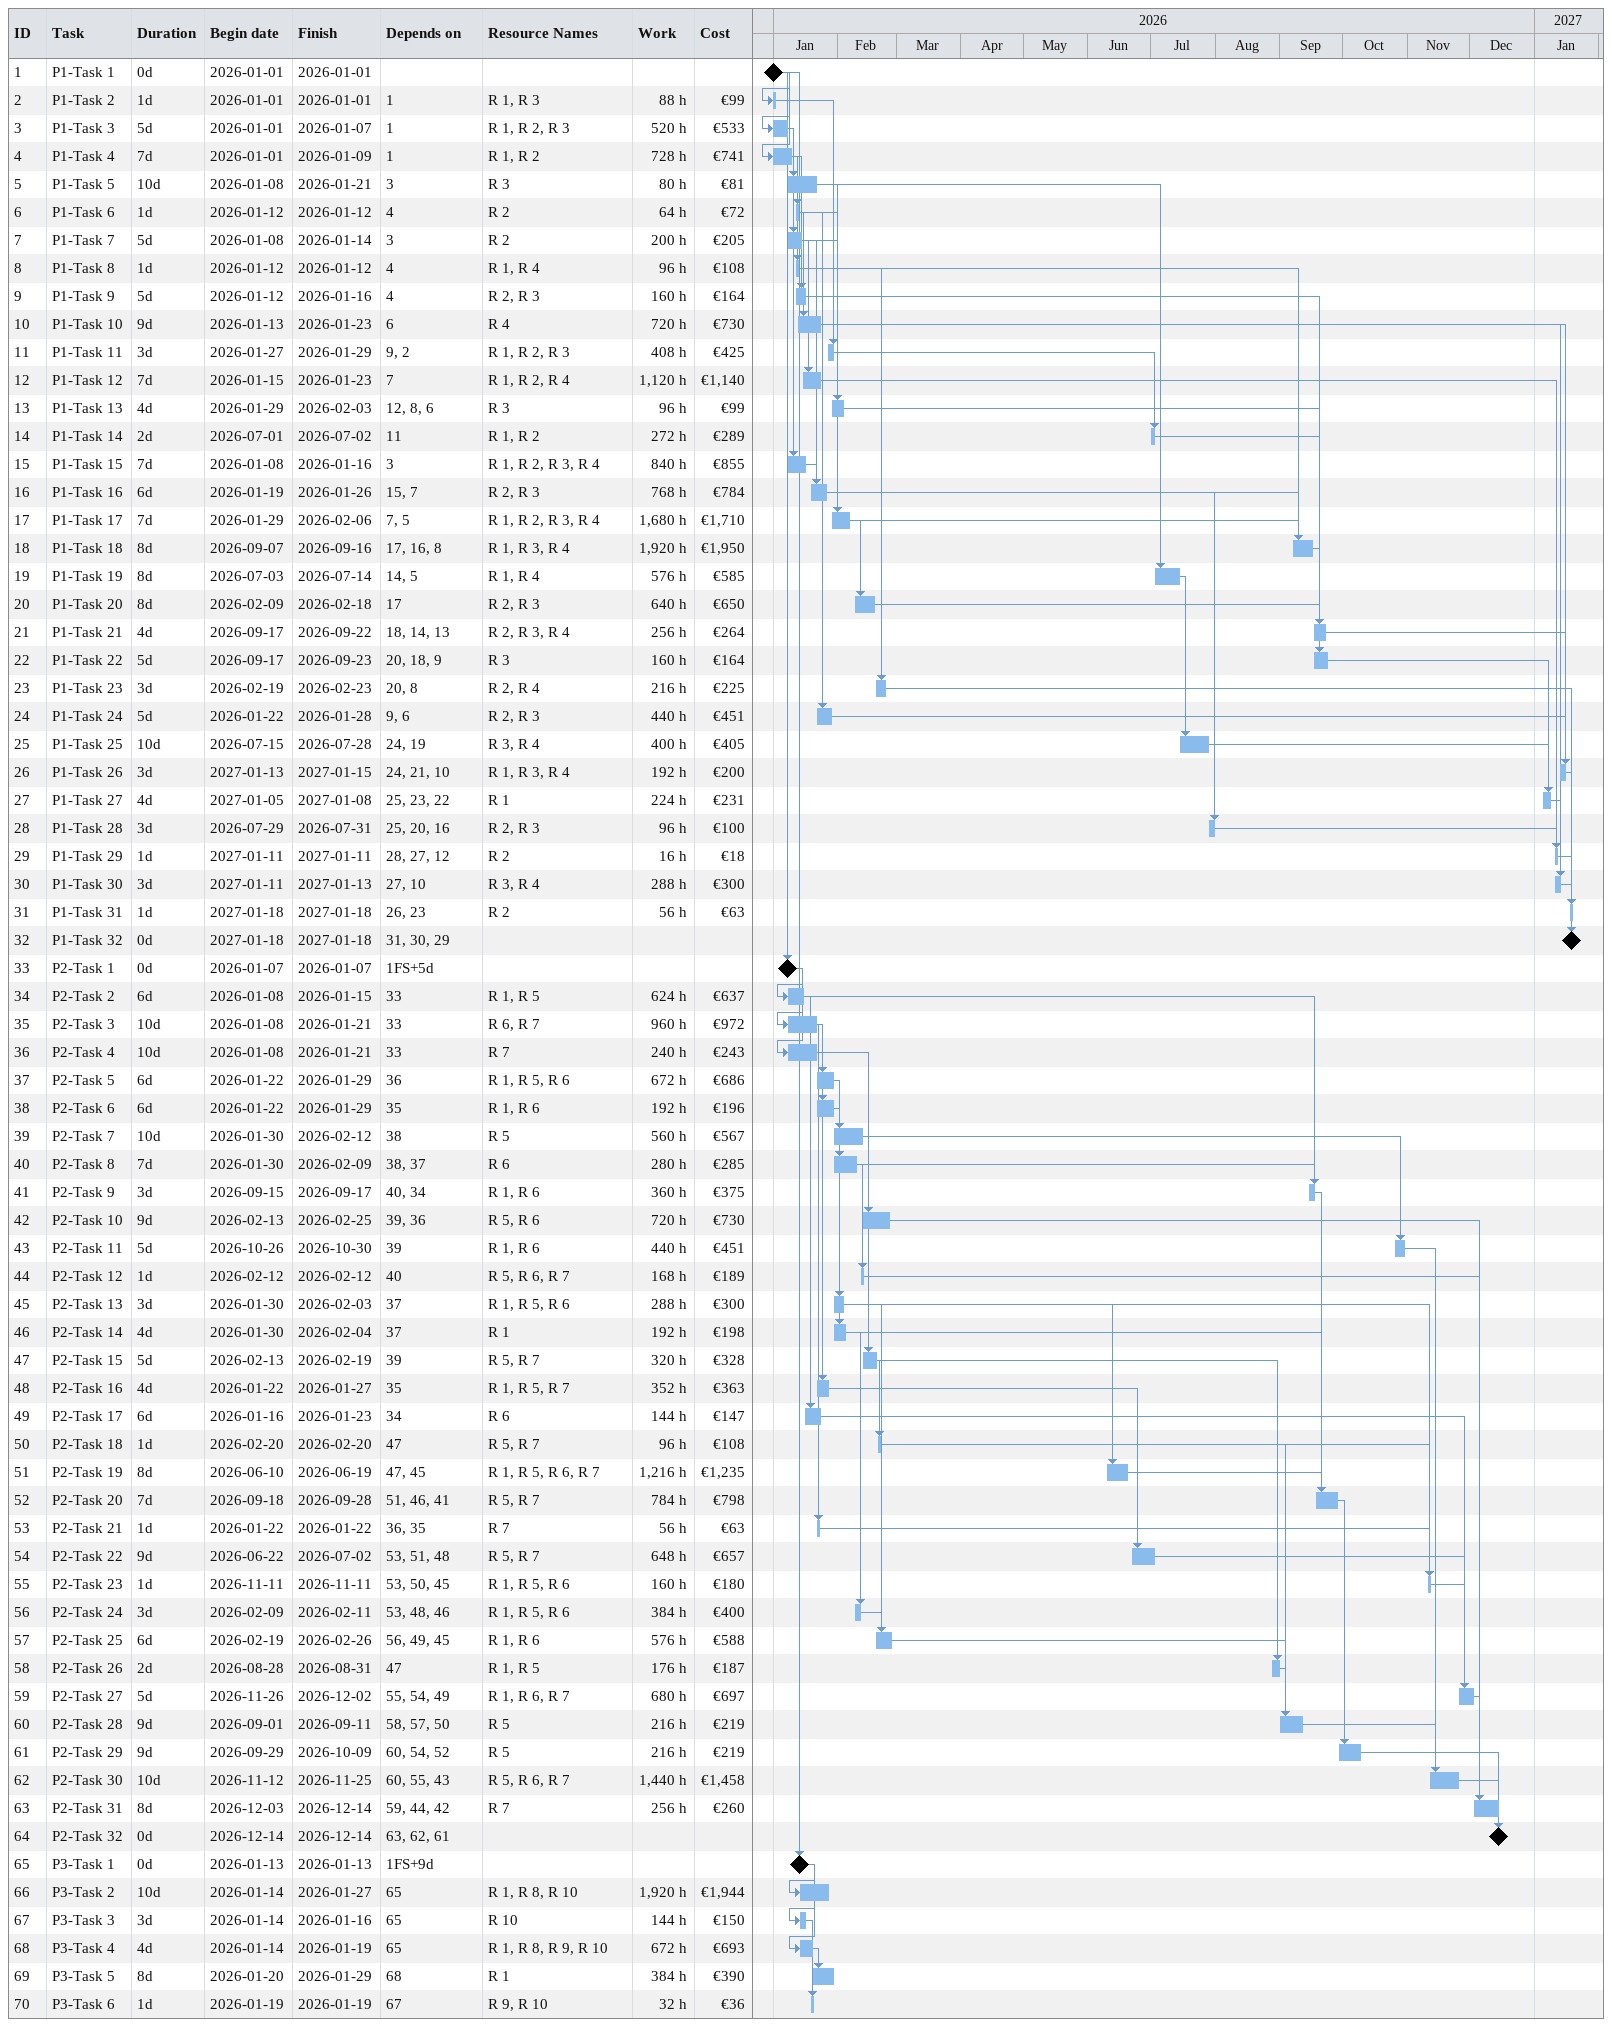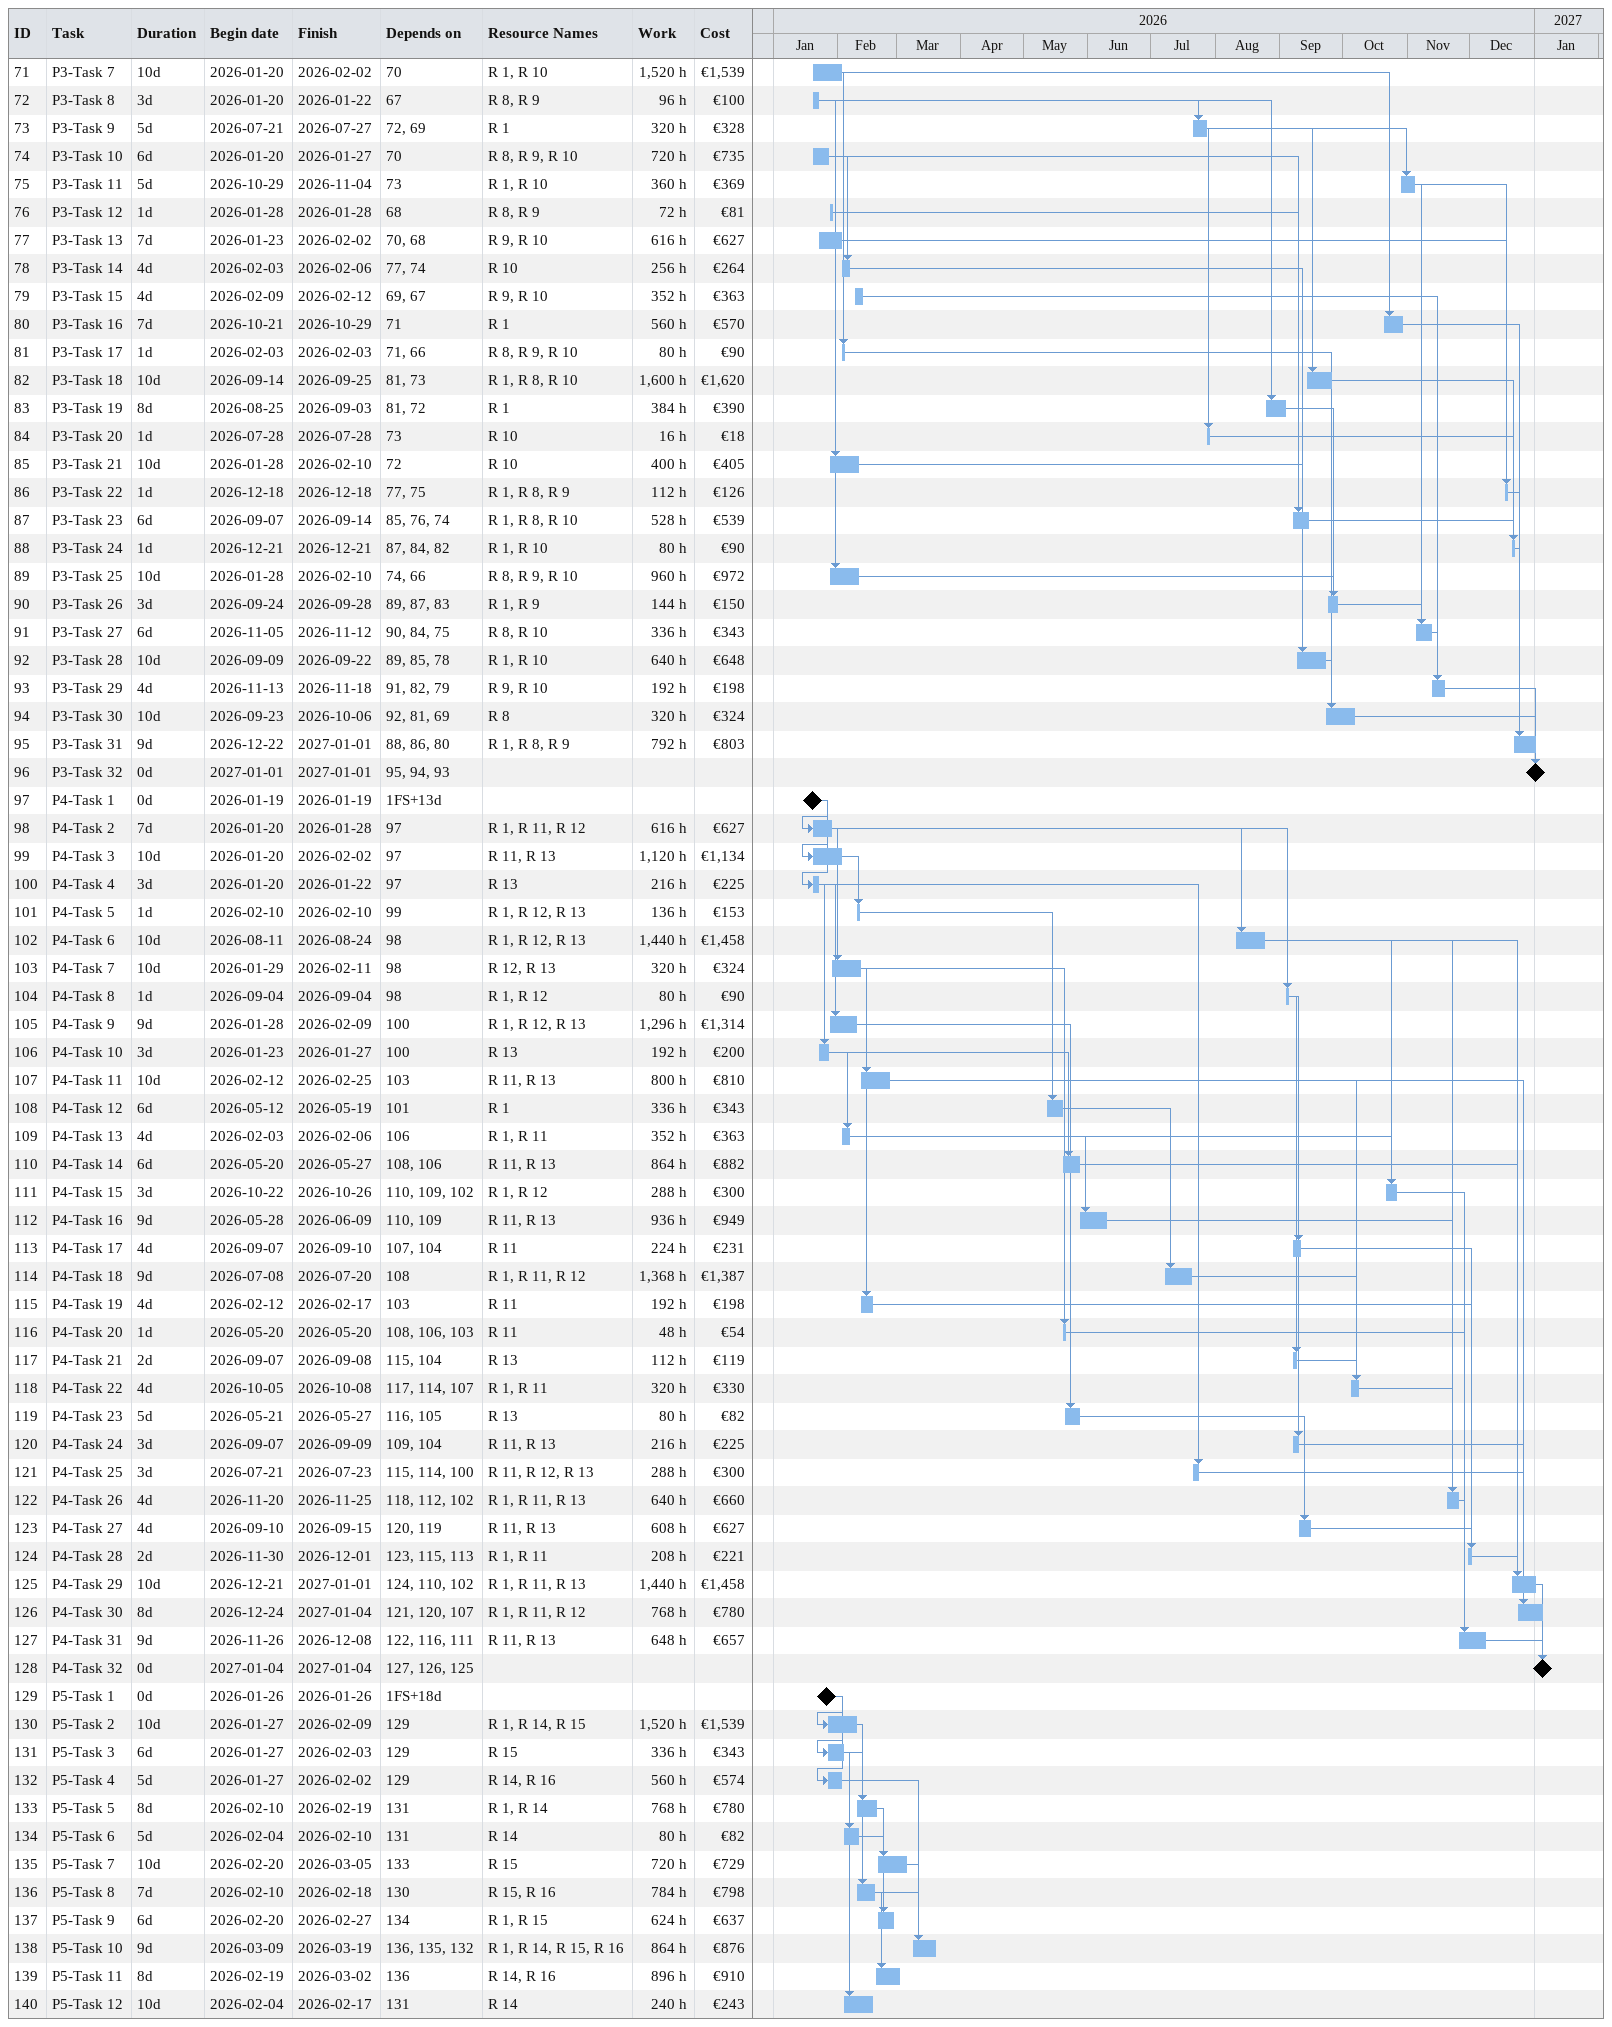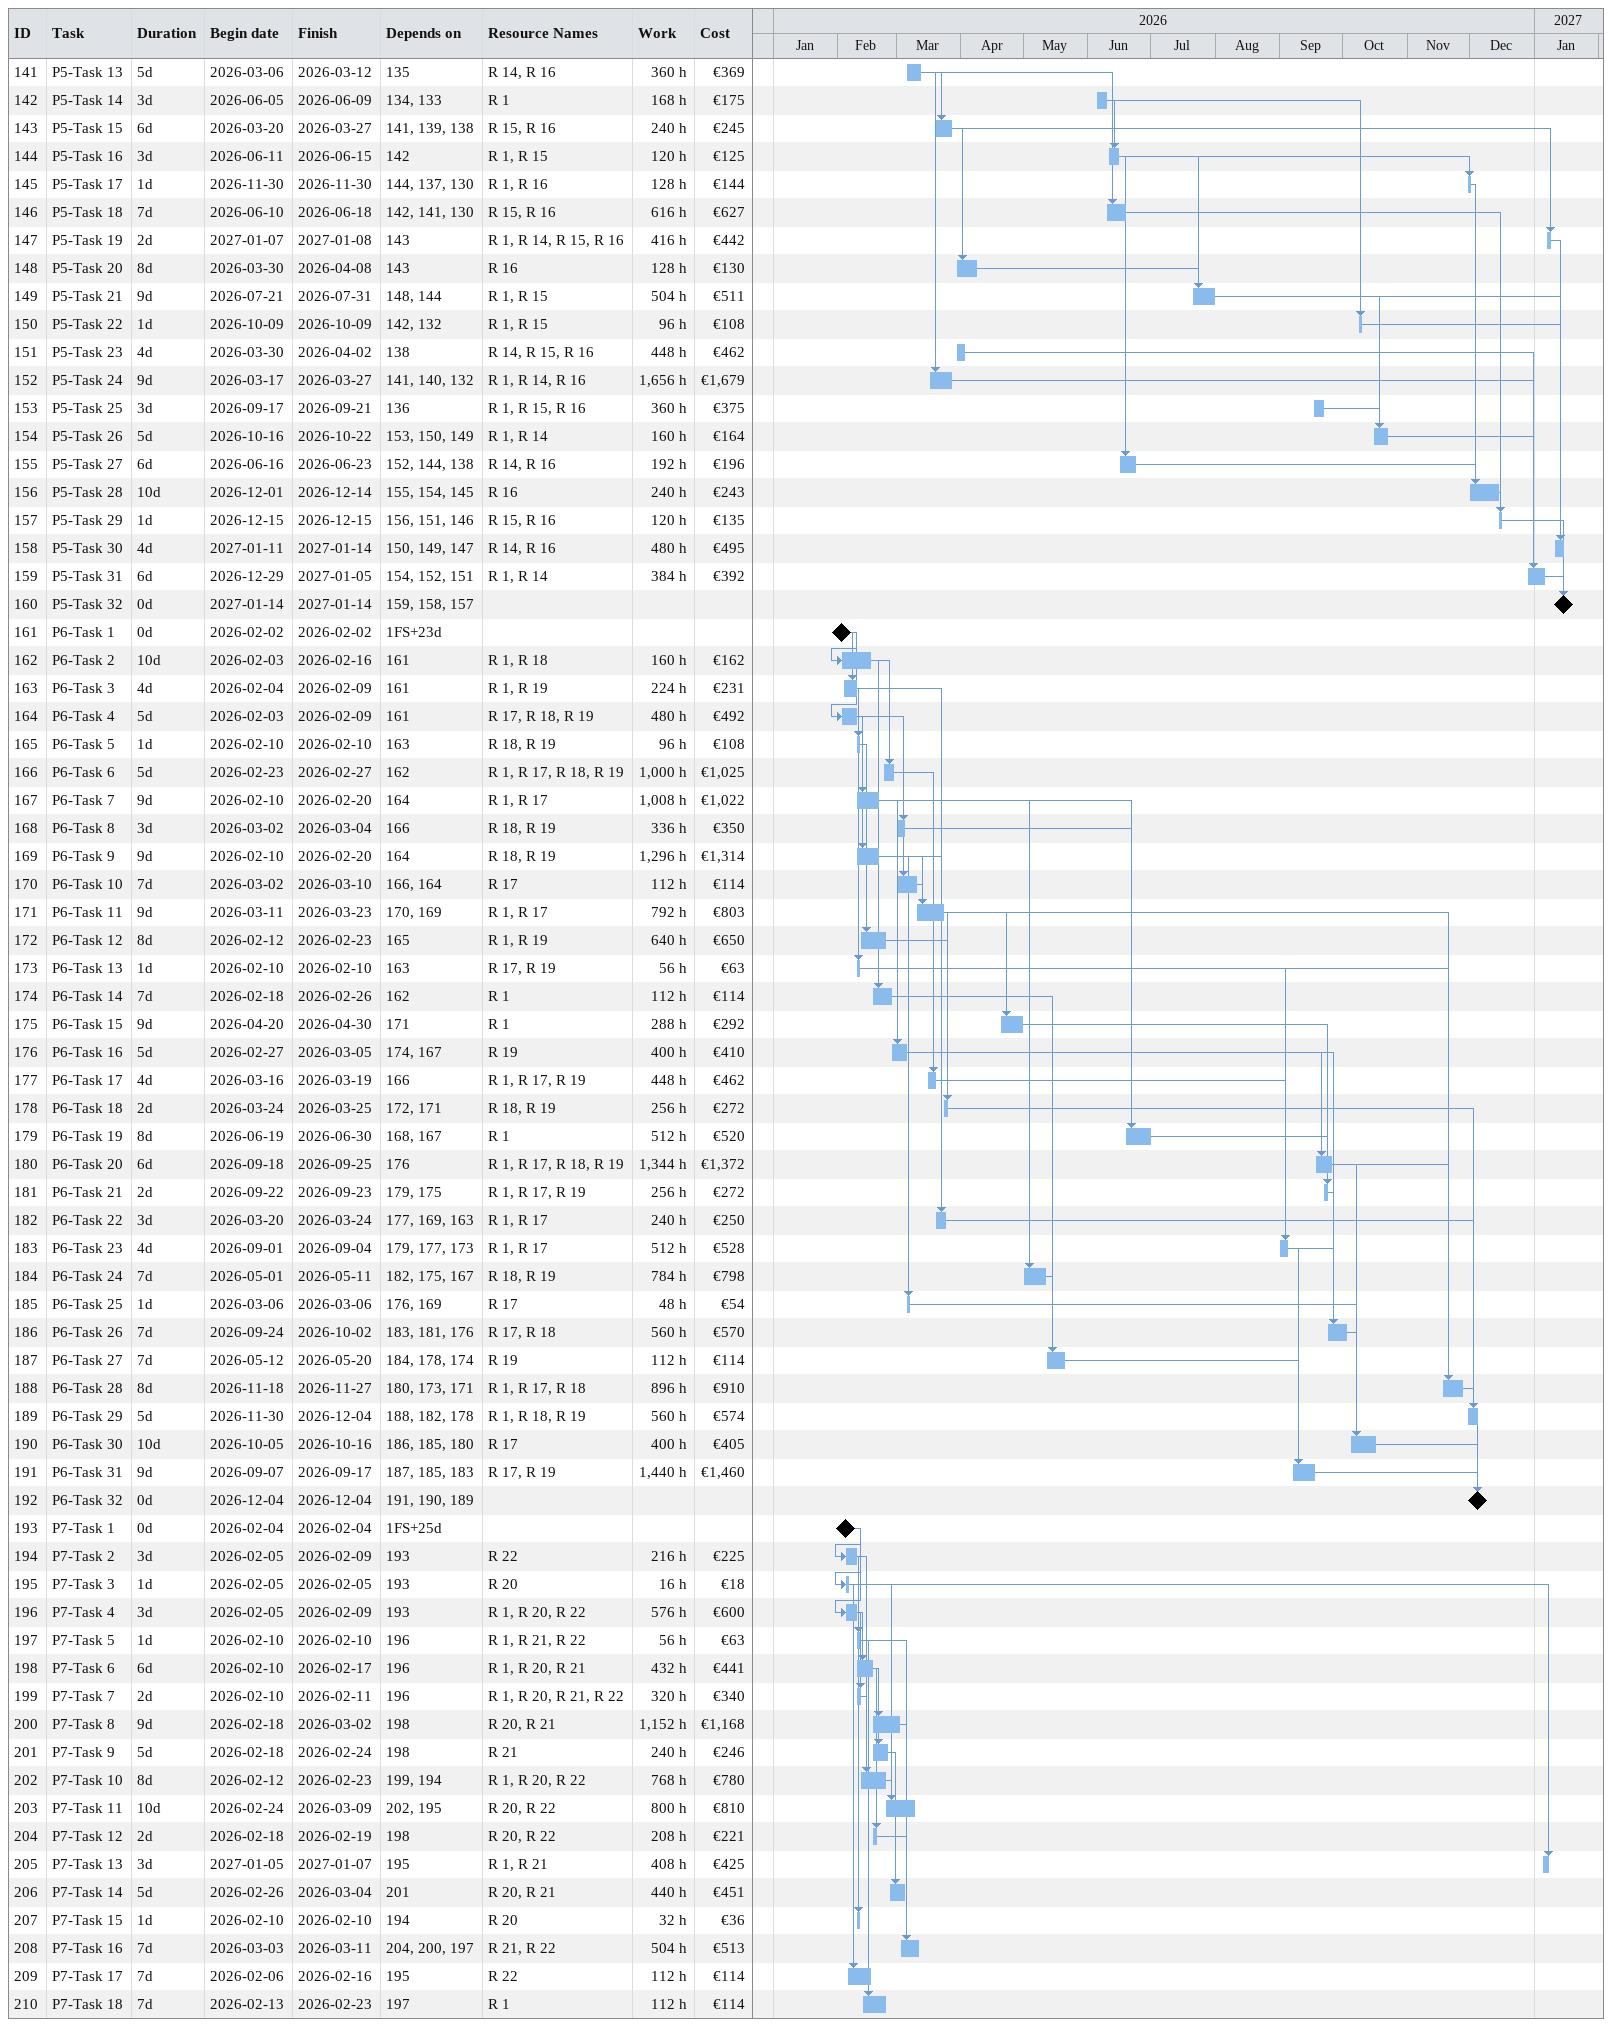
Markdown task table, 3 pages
| ID | Task | Duration | Start | Finish | Predecessors | Resources | Work (h) | Cost (€) |
|---|---|---|---|---|---|---|---|---|
| 1 | P1-Task 1 | 0d | 2026-01-01 | 2026-01-01 |  |  |  |  |
| 2 | P1-Task 2 | 1d | 2026-01-01 | 2026-01-01 | 1 | R 1, R 3 | 88 | 99 |
| 3 | P1-Task 3 | 5d | 2026-01-01 | 2026-01-07 | 1 | R 1, R 2, R 3 | 520 | 533 |
| 4 | P1-Task 4 | 7d | 2026-01-01 | 2026-01-09 | 1 | R 1, R 2 | 728 | 741 |
| 5 | P1-Task 5 | 10d | 2026-01-08 | 2026-01-21 | 3 | R 3 | 80 | 81 |
| 6 | P1-Task 6 | 1d | 2026-01-12 | 2026-01-12 | 4 | R 2 | 64 | 72 |
| 7 | P1-Task 7 | 5d | 2026-01-08 | 2026-01-14 | 3 | R 2 | 200 | 205 |
| 8 | P1-Task 8 | 1d | 2026-01-12 | 2026-01-12 | 4 | R 1, R 4 | 96 | 108 |
| 9 | P1-Task 9 | 5d | 2026-01-12 | 2026-01-16 | 4 | R 2, R 3 | 160 | 164 |
| 10 | P1-Task 10 | 9d | 2026-01-13 | 2026-01-23 | 6 | R 4 | 720 | 730 |
| 11 | P1-Task 11 | 3d | 2026-01-27 | 2026-01-29 | 9, 2 | R 1, R 2, R 3 | 408 | 425 |
| 12 | P1-Task 12 | 7d | 2026-01-15 | 2026-01-23 | 7 | R 1, R 2, R 4 | 1120 | 1140 |
| 13 | P1-Task 13 | 4d | 2026-01-29 | 2026-02-03 | 12, 8, 6 | R 3 | 96 | 99 |
| 14 | P1-Task 14 | 2d | 2026-07-01 | 2026-07-02 | 11 | R 1, R 2 | 272 | 289 |
| 15 | P1-Task 15 | 7d | 2026-01-08 | 2026-01-16 | 3 | R 1, R 2, R 3, R 4 | 840 | 855 |
| 16 | P1-Task 16 | 6d | 2026-01-19 | 2026-01-26 | 15, 7 | R 2, R 3 | 768 | 784 |
| 17 | P1-Task 17 | 7d | 2026-01-29 | 2026-02-06 | 7, 5 | R 1, R 2, R 3, R 4 | 1680 | 1710 |
| 18 | P1-Task 18 | 8d | 2026-09-07 | 2026-09-16 | 17, 16, 8 | R 1, R 3, R 4 | 1920 | 1950 |
| 19 | P1-Task 19 | 8d | 2026-07-03 | 2026-07-14 | 14, 5 | R 1, R 4 | 576 | 585 |
| 20 | P1-Task 20 | 8d | 2026-02-09 | 2026-02-18 | 17 | R 2, R 3 | 640 | 650 |
| 21 | P1-Task 21 | 4d | 2026-09-17 | 2026-09-22 | 18, 14, 13 | R 2, R 3, R 4 | 256 | 264 |
| 22 | P1-Task 22 | 5d | 2026-09-17 | 2026-09-23 | 20, 18, 9 | R 3 | 160 | 164 |
| 23 | P1-Task 23 | 3d | 2026-02-19 | 2026-02-23 | 20, 8 | R 2, R 4 | 216 | 225 |
| 24 | P1-Task 24 | 5d | 2026-01-22 | 2026-01-28 | 9, 6 | R 2, R 3 | 440 | 451 |
| 25 | P1-Task 25 | 10d | 2026-07-15 | 2026-07-28 | 24, 19 | R 3, R 4 | 400 | 405 |
| 26 | P1-Task 26 | 3d | 2027-01-13 | 2027-01-15 | 24, 21, 10 | R 1, R 3, R 4 | 192 | 200 |
| 27 | P1-Task 27 | 4d | 2027-01-05 | 2027-01-08 | 25, 23, 22 | R 1 | 224 | 231 |
| 28 | P1-Task 28 | 3d | 2026-07-29 | 2026-07-31 | 25, 20, 16 | R 2, R 3 | 96 | 100 |
| 29 | P1-Task 29 | 1d | 2027-01-11 | 2027-01-11 | 28, 27, 12 | R 2 | 16 | 18 |
| 30 | P1-Task 30 | 3d | 2027-01-11 | 2027-01-13 | 27, 10 | R 3, R 4 | 288 | 300 |
| 31 | P1-Task 31 | 1d | 2027-01-18 | 2027-01-18 | 26, 23 | R 2 | 56 | 63 |
| 32 | P1-Task 32 | 0d | 2027-01-18 | 2027-01-18 | 31, 30, 29 |  |  |  |
| 33 | P2-Task 1 | 0d | 2026-01-07 | 2026-01-07 | 1FS+5d |  |  |  |
| 34 | P2-Task 2 | 6d | 2026-01-08 | 2026-01-15 | 33 | R 1, R 5 | 624 | 637 |
| 35 | P2-Task 3 | 10d | 2026-01-08 | 2026-01-21 | 33 | R 6, R 7 | 960 | 972 |
| 36 | P2-Task 4 | 10d | 2026-01-08 | 2026-01-21 | 33 | R 7 | 240 | 243 |
| 37 | P2-Task 5 | 6d | 2026-01-22 | 2026-01-29 | 36 | R 1, R 5, R 6 | 672 | 686 |
| 38 | P2-Task 6 | 6d | 2026-01-22 | 2026-01-29 | 35 | R 1, R 6 | 192 | 196 |
| 39 | P2-Task 7 | 10d | 2026-01-30 | 2026-02-12 | 38 | R 5 | 560 | 567 |
| 40 | P2-Task 8 | 7d | 2026-01-30 | 2026-02-09 | 38, 37 | R 6 | 280 | 285 |
| 41 | P2-Task 9 | 3d | 2026-09-15 | 2026-09-17 | 40, 34 | R 1, R 6 | 360 | 375 |
| 42 | P2-Task 10 | 9d | 2026-02-13 | 2026-02-25 | 39, 36 | R 5, R 6 | 720 | 730 |
| 43 | P2-Task 11 | 5d | 2026-10-26 | 2026-10-30 | 39 | R 1, R 6 | 440 | 451 |
| 44 | P2-Task 12 | 1d | 2026-02-12 | 2026-02-12 | 40 | R 5, R 6, R 7 | 168 | 189 |
| 45 | P2-Task 13 | 3d | 2026-01-30 | 2026-02-03 | 37 | R 1, R 5, R 6 | 288 | 300 |
| 46 | P2-Task 14 | 4d | 2026-01-30 | 2026-02-04 | 37 | R 1 | 192 | 198 |
| 47 | P2-Task 15 | 5d | 2026-02-13 | 2026-02-19 | 39 | R 5, R 7 | 320 | 328 |
| 48 | P2-Task 16 | 4d | 2026-01-22 | 2026-01-27 | 35 | R 1, R 5, R 7 | 352 | 363 |
| 49 | P2-Task 17 | 6d | 2026-01-16 | 2026-01-23 | 34 | R 6 | 144 | 147 |
| 50 | P2-Task 18 | 1d | 2026-02-20 | 2026-02-20 | 47 | R 5, R 7 | 96 | 108 |
| 51 | P2-Task 19 | 8d | 2026-06-10 | 2026-06-19 | 47, 45 | R 1, R 5, R 6, R 7 | 1216 | 1235 |
| 52 | P2-Task 20 | 7d | 2026-09-18 | 2026-09-28 | 51, 46, 41 | R 5, R 7 | 784 | 798 |
| 53 | P2-Task 21 | 1d | 2026-01-22 | 2026-01-22 | 36, 35 | R 7 | 56 | 63 |
| 54 | P2-Task 22 | 9d | 2026-06-22 | 2026-07-02 | 53, 51, 48 | R 5, R 7 | 648 | 657 |
| 55 | P2-Task 23 | 1d | 2026-11-11 | 2026-11-11 | 53, 50, 45 | R 1, R 5, R 6 | 160 | 180 |
| 56 | P2-Task 24 | 3d | 2026-02-09 | 2026-02-11 | 53, 48, 46 | R 1, R 5, R 6 | 384 | 400 |
| 57 | P2-Task 25 | 6d | 2026-02-19 | 2026-02-26 | 56, 49, 45 | R 1, R 6 | 576 | 588 |
| 58 | P2-Task 26 | 2d | 2026-08-28 | 2026-08-31 | 47 | R 1, R 5 | 176 | 187 |
| 59 | P2-Task 27 | 5d | 2026-11-26 | 2026-12-02 | 55, 54, 49 | R 1, R 6, R 7 | 680 | 697 |
| 60 | P2-Task 28 | 9d | 2026-09-01 | 2026-09-11 | 58, 57, 50 | R 5 | 216 | 219 |
| 61 | P2-Task 29 | 9d | 2026-09-29 | 2026-10-09 | 60, 54, 52 | R 5 | 216 | 219 |
| 62 | P2-Task 30 | 10d | 2026-11-12 | 2026-11-25 | 60, 55, 43 | R 5, R 6, R 7 | 1440 | 1458 |
| 63 | P2-Task 31 | 8d | 2026-12-03 | 2026-12-14 | 59, 44, 42 | R 7 | 256 | 260 |
| 64 | P2-Task 32 | 0d | 2026-12-14 | 2026-12-14 | 63, 62, 61 |  |  |  |
| 65 | P3-Task 1 | 0d | 2026-01-13 | 2026-01-13 | 1FS+9d |  |  |  |
| 66 | P3-Task 2 | 10d | 2026-01-14 | 2026-01-27 | 65 | R 1, R 8, R 10 | 1920 | 1944 |
| 67 | P3-Task 3 | 3d | 2026-01-14 | 2026-01-16 | 65 | R 10 | 144 | 150 |
| 68 | P3-Task 4 | 4d | 2026-01-14 | 2026-01-19 | 65 | R 1, R 8, R 9, R 10 | 672 | 693 |
| 69 | P3-Task 5 | 8d | 2026-01-20 | 2026-01-29 | 68 | R 1 | 384 | 390 |
| 70 | P3-Task 6 | 1d | 2026-01-19 | 2026-01-19 | 67 | R 9, R 10 | 32 | 36 |
| 71 | P3-Task 7 | 10d | 2026-01-20 | 2026-02-02 | 70 | R 1, R 10 | 1520 | 1539 |
| 72 | P3-Task 8 | 3d | 2026-01-20 | 2026-01-22 | 67 | R 8, R 9 | 96 | 100 |
| 73 | P3-Task 9 | 5d | 2026-07-21 | 2026-07-27 | 72, 69 | R 1 | 320 | 328 |
| 74 | P3-Task 10 | 6d | 2026-01-20 | 2026-01-27 | 70 | R 8, R 9, R 10 | 720 | 735 |
| 75 | P3-Task 11 | 5d | 2026-10-29 | 2026-11-04 | 73 | R 1, R 10 | 360 | 369 |
| 76 | P3-Task 12 | 1d | 2026-01-28 | 2026-01-28 | 68 | R 8, R 9 | 72 | 81 |
| 77 | P3-Task 13 | 7d | 2026-01-23 | 2026-02-02 | 70, 68 | R 9, R 10 | 616 | 627 |
| 78 | P3-Task 14 | 4d | 2026-02-03 | 2026-02-06 | 77, 74 | R 10 | 256 | 264 |
| 79 | P3-Task 15 | 4d | 2026-02-09 | 2026-02-12 | 69, 67 | R 9, R 10 | 352 | 363 |
| 80 | P3-Task 16 | 7d | 2026-10-21 | 2026-10-29 | 71 | R 1 | 560 | 570 |
| 81 | P3-Task 17 | 1d | 2026-02-03 | 2026-02-03 | 71, 66 | R 8, R 9, R 10 | 80 | 90 |
| 82 | P3-Task 18 | 10d | 2026-09-14 | 2026-09-25 | 81, 73 | R 1, R 8, R 10 | 1600 | 1620 |
| 83 | P3-Task 19 | 8d | 2026-08-25 | 2026-09-03 | 81, 72 | R 1 | 384 | 390 |
| 84 | P3-Task 20 | 1d | 2026-07-28 | 2026-07-28 | 73 | R 10 | 16 | 18 |
| 85 | P3-Task 21 | 10d | 2026-01-28 | 2026-02-10 | 72 | R 10 | 400 | 405 |
| 86 | P3-Task 22 | 1d | 2026-12-18 | 2026-12-18 | 77, 75 | R 1, R 8, R 9 | 112 | 126 |
| 87 | P3-Task 23 | 6d | 2026-09-07 | 2026-09-14 | 85, 76, 74 | R 1, R 8, R 10 | 528 | 539 |
| 88 | P3-Task 24 | 1d | 2026-12-21 | 2026-12-21 | 87, 84, 82 | R 1, R 10 | 80 | 90 |
| 89 | P3-Task 25 | 10d | 2026-01-28 | 2026-02-10 | 74, 66 | R 8, R 9, R 10 | 960 | 972 |
| 90 | P3-Task 26 | 3d | 2026-09-24 | 2026-09-28 | 89, 87, 83 | R 1, R 9 | 144 | 150 |
| 91 | P3-Task 27 | 6d | 2026-11-05 | 2026-11-12 | 90, 84, 75 | R 8, R 10 | 336 | 343 |
| 92 | P3-Task 28 | 10d | 2026-09-09 | 2026-09-22 | 89, 85, 78 | R 1, R 10 | 640 | 648 |
| 93 | P3-Task 29 | 4d | 2026-11-13 | 2026-11-18 | 91, 82, 79 | R 9, R 10 | 192 | 198 |
| 94 | P3-Task 30 | 10d | 2026-09-23 | 2026-10-06 | 92, 81, 69 | R 8 | 320 | 324 |
| 95 | P3-Task 31 | 9d | 2026-12-22 | 2027-01-01 | 88, 86, 80 | R 1, R 8, R 9 | 792 | 803 |
| 96 | P3-Task 32 | 0d | 2027-01-01 | 2027-01-01 | 95, 94, 93 |  |  |  |
| 97 | P4-Task 1 | 0d | 2026-01-19 | 2026-01-19 | 1FS+13d |  |  |  |
| 98 | P4-Task 2 | 7d | 2026-01-20 | 2026-01-28 | 97 | R 1, R 11, R 12 | 616 | 627 |
| 99 | P4-Task 3 | 10d | 2026-01-20 | 2026-02-02 | 97 | R 11, R 13 | 1120 | 1134 |
| 100 | P4-Task 4 | 3d | 2026-01-20 | 2026-01-22 | 97 | R 13 | 216 | 225 |
| 101 | P4-Task 5 | 1d | 2026-02-10 | 2026-02-10 | 99 | R 1, R 12, R 13 | 136 | 153 |
| 102 | P4-Task 6 | 10d | 2026-08-11 | 2026-08-24 | 98 | R 1, R 12, R 13 | 1440 | 1458 |
| 103 | P4-Task 7 | 10d | 2026-01-29 | 2026-02-11 | 98 | R 12, R 13 | 320 | 324 |
| 104 | P4-Task 8 | 1d | 2026-09-04 | 2026-09-04 | 98 | R 1, R 12 | 80 | 90 |
| 105 | P4-Task 9 | 9d | 2026-01-28 | 2026-02-09 | 100 | R 1, R 12, R 13 | 1296 | 1314 |
| 106 | P4-Task 10 | 3d | 2026-01-23 | 2026-01-27 | 100 | R 13 | 192 | 200 |
| 107 | P4-Task 11 | 10d | 2026-02-12 | 2026-02-25 | 103 | R 11, R 13 | 800 | 810 |
| 108 | P4-Task 12 | 6d | 2026-05-12 | 2026-05-19 | 101 | R 1 | 336 | 343 |
| 109 | P4-Task 13 | 4d | 2026-02-03 | 2026-02-06 | 106 | R 1, R 11 | 352 | 363 |
| 110 | P4-Task 14 | 6d | 2026-05-20 | 2026-05-27 | 108, 106 | R 11, R 13 | 864 | 882 |
| 111 | P4-Task 15 | 3d | 2026-10-22 | 2026-10-26 | 110, 109, 102 | R 1, R 12 | 288 | 300 |
| 112 | P4-Task 16 | 9d | 2026-05-28 | 2026-06-09 | 110, 109 | R 11, R 13 | 936 | 949 |
| 113 | P4-Task 17 | 4d | 2026-09-07 | 2026-09-10 | 107, 104 | R 11 | 224 | 231 |
| 114 | P4-Task 18 | 9d | 2026-07-08 | 2026-07-20 | 108 | R 1, R 11, R 12 | 1368 | 1387 |
| 115 | P4-Task 19 | 4d | 2026-02-12 | 2026-02-17 | 103 | R 11 | 192 | 198 |
| 116 | P4-Task 20 | 1d | 2026-05-20 | 2026-05-20 | 108, 106, 103 | R 11 | 48 | 54 |
| 117 | P4-Task 21 | 2d | 2026-09-07 | 2026-09-08 | 115, 104 | R 13 | 112 | 119 |
| 118 | P4-Task 22 | 4d | 2026-10-05 | 2026-10-08 | 117, 114, 107 | R 1, R 11 | 320 | 330 |
| 119 | P4-Task 23 | 5d | 2026-05-21 | 2026-05-27 | 116, 105 | R 13 | 80 | 82 |
| 120 | P4-Task 24 | 3d | 2026-09-07 | 2026-09-09 | 109, 104 | R 11, R 13 | 216 | 225 |
| 121 | P4-Task 25 | 3d | 2026-07-21 | 2026-07-23 | 115, 114, 100 | R 11, R 12, R 13 | 288 | 300 |
| 122 | P4-Task 26 | 4d | 2026-11-20 | 2026-11-25 | 118, 112, 102 | R 1, R 11, R 13 | 640 | 660 |
| 123 | P4-Task 27 | 4d | 2026-09-10 | 2026-09-15 | 120, 119 | R 11, R 13 | 608 | 627 |
| 124 | P4-Task 28 | 2d | 2026-11-30 | 2026-12-01 | 123, 115, 113 | R 1, R 11 | 208 | 221 |
| 125 | P4-Task 29 | 10d | 2026-12-21 | 2027-01-01 | 124, 110, 102 | R 1, R 11, R 13 | 1440 | 1458 |
| 126 | P4-Task 30 | 8d | 2026-12-24 | 2027-01-04 | 121, 120, 107 | R 1, R 11, R 12 | 768 | 780 |
| 127 | P4-Task 31 | 9d | 2026-11-26 | 2026-12-08 | 122, 116, 111 | R 11, R 13 | 648 | 657 |
| 128 | P4-Task 32 | 0d | 2027-01-04 | 2027-01-04 | 127, 126, 125 |  |  |  |
| 129 | P5-Task 1 | 0d | 2026-01-26 | 2026-01-26 | 1FS+18d |  |  |  |
| 130 | P5-Task 2 | 10d | 2026-01-27 | 2026-02-09 | 129 | R 1, R 14, R 15 | 1520 | 1539 |
| 131 | P5-Task 3 | 6d | 2026-01-27 | 2026-02-03 | 129 | R 15 | 336 | 343 |
| 132 | P5-Task 4 | 5d | 2026-01-27 | 2026-02-02 | 129 | R 14, R 16 | 560 | 574 |
| 133 | P5-Task 5 | 8d | 2026-02-10 | 2026-02-19 | 131 | R 1, R 14 | 768 | 780 |
| 134 | P5-Task 6 | 5d | 2026-02-04 | 2026-02-10 | 131 | R 14 | 80 | 82 |
| 135 | P5-Task 7 | 10d | 2026-02-20 | 2026-03-05 | 133 | R 15 | 720 | 729 |
| 136 | P5-Task 8 | 7d | 2026-02-10 | 2026-02-18 | 130 | R 15, R 16 | 784 | 798 |
| 137 | P5-Task 9 | 6d | 2026-02-20 | 2026-02-27 | 134 | R 1, R 15 | 624 | 637 |
| 138 | P5-Task 10 | 9d | 2026-03-09 | 2026-03-19 | 136, 135, 132 | R 1, R 14, R 15, R 16 | 864 | 876 |
| 139 | P5-Task 11 | 8d | 2026-02-19 | 2026-03-02 | 136 | R 14, R 16 | 896 | 910 |
| 140 | P5-Task 12 | 10d | 2026-02-04 | 2026-02-17 | 131 | R 14 | 240 | 243 |
| 141 | P5-Task 13 | 5d | 2026-03-06 | 2026-03-12 | 135 | R 14, R 16 | 360 | 369 |
| 142 | P5-Task 14 | 3d | 2026-06-05 | 2026-06-09 | 134, 133 | R 1 | 168 | 175 |
| 143 | P5-Task 15 | 6d | 2026-03-20 | 2026-03-27 | 141, 139, 138 | R 15, R 16 | 240 | 245 |
| 144 | P5-Task 16 | 3d | 2026-06-11 | 2026-06-15 | 142 | R 1, R 15 | 120 | 125 |
| 145 | P5-Task 17 | 1d | 2026-11-30 | 2026-11-30 | 144, 137, 130 | R 1, R 16 | 128 | 144 |
| 146 | P5-Task 18 | 7d | 2026-06-10 | 2026-06-18 | 142, 141, 130 | R 15, R 16 | 616 | 627 |
| 147 | P5-Task 19 | 2d | 2027-01-07 | 2027-01-08 | 143 | R 1, R 14, R 15, R 16 | 416 | 442 |
| 148 | P5-Task 20 | 8d | 2026-03-30 | 2026-04-08 | 143 | R 16 | 128 | 130 |
| 149 | P5-Task 21 | 9d | 2026-07-21 | 2026-07-31 | 148, 144 | R 1, R 15 | 504 | 511 |
| 150 | P5-Task 22 | 1d | 2026-10-09 | 2026-10-09 | 142, 132 | R 1, R 15 | 96 | 108 |
| 151 | P5-Task 23 | 4d | 2026-03-30 | 2026-04-02 | 138 | R 14, R 15, R 16 | 448 | 462 |
| 152 | P5-Task 24 | 9d | 2026-03-17 | 2026-03-27 | 141, 140, 132 | R 1, R 14, R 16 | 1656 | 1679 |
| 153 | P5-Task 25 | 3d | 2026-09-17 | 2026-09-21 | 136 | R 1, R 15, R 16 | 360 | 375 |
| 154 | P5-Task 26 | 5d | 2026-10-16 | 2026-10-22 | 153, 150, 149 | R 1, R 14 | 160 | 164 |
| 155 | P5-Task 27 | 6d | 2026-06-16 | 2026-06-23 | 152, 144, 138 | R 14, R 16 | 192 | 196 |
| 156 | P5-Task 28 | 10d | 2026-12-01 | 2026-12-14 | 155, 154, 145 | R 16 | 240 | 243 |
| 157 | P5-Task 29 | 1d | 2026-12-15 | 2026-12-15 | 156, 151, 146 | R 15, R 16 | 120 | 135 |
| 158 | P5-Task 30 | 4d | 2027-01-11 | 2027-01-14 | 150, 149, 147 | R 14, R 16 | 480 | 495 |
| 159 | P5-Task 31 | 6d | 2026-12-29 | 2027-01-05 | 154, 152, 151 | R 1, R 14 | 384 | 392 |
| 160 | P5-Task 32 | 0d | 2027-01-14 | 2027-01-14 | 159, 158, 157 |  |  |  |
| 161 | P6-Task 1 | 0d | 2026-02-02 | 2026-02-02 | 1FS+23d |  |  |  |
| 162 | P6-Task 2 | 10d | 2026-02-03 | 2026-02-16 | 161 | R 1, R 18 | 160 | 162 |
| 163 | P6-Task 3 | 4d | 2026-02-04 | 2026-02-09 | 161 | R 1, R 19 | 224 | 231 |
| 164 | P6-Task 4 | 5d | 2026-02-03 | 2026-02-09 | 161 | R 17, R 18, R 19 | 480 | 492 |
| 165 | P6-Task 5 | 1d | 2026-02-10 | 2026-02-10 | 163 | R 18, R 19 | 96 | 108 |
| 166 | P6-Task 6 | 5d | 2026-02-23 | 2026-02-27 | 162 | R 1, R 17, R 18, R 19 | 1000 | 1025 |
| 167 | P6-Task 7 | 9d | 2026-02-10 | 2026-02-20 | 164 | R 1, R 17 | 1008 | 1022 |
| 168 | P6-Task 8 | 3d | 2026-03-02 | 2026-03-04 | 166 | R 18, R 19 | 336 | 350 |
| 169 | P6-Task 9 | 9d | 2026-02-10 | 2026-02-20 | 164 | R 18, R 19 | 1296 | 1314 |
| 170 | P6-Task 10 | 7d | 2026-03-02 | 2026-03-10 | 166, 164 | R 17 | 112 | 114 |
| 171 | P6-Task 11 | 9d | 2026-03-11 | 2026-03-23 | 170, 169 | R 1, R 17 | 792 | 803 |
| 172 | P6-Task 12 | 8d | 2026-02-12 | 2026-02-23 | 165 | R 1, R 19 | 640 | 650 |
| 173 | P6-Task 13 | 1d | 2026-02-10 | 2026-02-10 | 163 | R 17, R 19 | 56 | 63 |
| 174 | P6-Task 14 | 7d | 2026-02-18 | 2026-02-26 | 162 | R 1 | 112 | 114 |
| 175 | P6-Task 15 | 9d | 2026-04-20 | 2026-04-30 | 171 | R 1 | 288 | 292 |
| 176 | P6-Task 16 | 5d | 2026-02-27 | 2026-03-05 | 174, 167 | R 19 | 400 | 410 |
| 177 | P6-Task 17 | 4d | 2026-03-16 | 2026-03-19 | 166 | R 1, R 17, R 19 | 448 | 462 |
| 178 | P6-Task 18 | 2d | 2026-03-24 | 2026-03-25 | 172, 171 | R 18, R 19 | 256 | 272 |
| 179 | P6-Task 19 | 8d | 2026-06-19 | 2026-06-30 | 168, 167 | R 1 | 512 | 520 |
| 180 | P6-Task 20 | 6d | 2026-09-18 | 2026-09-25 | 176 | R 1, R 17, R 18, R 19 | 1344 | 1372 |
| 181 | P6-Task 21 | 2d | 2026-09-22 | 2026-09-23 | 179, 175 | R 1, R 17, R 19 | 256 | 272 |
| 182 | P6-Task 22 | 3d | 2026-03-20 | 2026-03-24 | 177, 169, 163 | R 1, R 17 | 240 | 250 |
| 183 | P6-Task 23 | 4d | 2026-09-01 | 2026-09-04 | 179, 177, 173 | R 1, R 17 | 512 | 528 |
| 184 | P6-Task 24 | 7d | 2026-05-01 | 2026-05-11 | 182, 175, 167 | R 18, R 19 | 784 | 798 |
| 185 | P6-Task 25 | 1d | 2026-03-06 | 2026-03-06 | 176, 169 | R 17 | 48 | 54 |
| 186 | P6-Task 26 | 7d | 2026-09-24 | 2026-10-02 | 183, 181, 176 | R 17, R 18 | 560 | 570 |
| 187 | P6-Task 27 | 7d | 2026-05-12 | 2026-05-20 | 184, 178, 174 | R 19 | 112 | 114 |
| 188 | P6-Task 28 | 8d | 2026-11-18 | 2026-11-27 | 180, 173, 171 | R 1, R 17, R 18 | 896 | 910 |
| 189 | P6-Task 29 | 5d | 2026-11-30 | 2026-12-04 | 188, 182, 178 | R 1, R 18, R 19 | 560 | 574 |
| 190 | P6-Task 30 | 10d | 2026-10-05 | 2026-10-16 | 186, 185, 180 | R 17 | 400 | 405 |
| 191 | P6-Task 31 | 9d | 2026-09-07 | 2026-09-17 | 187, 185, 183 | R 17, R 19 | 1440 | 1460 |
| 192 | P6-Task 32 | 0d | 2026-12-04 | 2026-12-04 | 191, 190, 189 |  |  |  |
| 193 | P7-Task 1 | 0d | 2026-02-04 | 2026-02-04 | 1FS+25d |  |  |  |
| 194 | P7-Task 2 | 3d | 2026-02-05 | 2026-02-09 | 193 | R 22 | 216 | 225 |
| 195 | P7-Task 3 | 1d | 2026-02-05 | 2026-02-05 | 193 | R 20 | 16 | 18 |
| 196 | P7-Task 4 | 3d | 2026-02-05 | 2026-02-09 | 193 | R 1, R 20, R 22 | 576 | 600 |
| 197 | P7-Task 5 | 1d | 2026-02-10 | 2026-02-10 | 196 | R 1, R 21, R 22 | 56 | 63 |
| 198 | P7-Task 6 | 6d | 2026-02-10 | 2026-02-17 | 196 | R 1, R 20, R 21 | 432 | 441 |
| 199 | P7-Task 7 | 2d | 2026-02-10 | 2026-02-11 | 196 | R 1, R 20, R 21, R 22 | 320 | 340 |
| 200 | P7-Task 8 | 9d | 2026-02-18 | 2026-03-02 | 198 | R 20, R 21 | 1152 | 1168 |
| 201 | P7-Task 9 | 5d | 2026-02-18 | 2026-02-24 | 198 | R 21 | 240 | 246 |
| 202 | P7-Task 10 | 8d | 2026-02-12 | 2026-02-23 | 199, 194 | R 1, R 20, R 22 | 768 | 780 |
| 203 | P7-Task 11 | 10d | 2026-02-24 | 2026-03-09 | 202, 195 | R 20, R 22 | 800 | 810 |
| 204 | P7-Task 12 | 2d | 2026-02-18 | 2026-02-19 | 198 | R 20, R 22 | 208 | 221 |
| 205 | P7-Task 13 | 3d | 2027-01-05 | 2027-01-07 | 195 | R 1, R 21 | 408 | 425 |
| 206 | P7-Task 14 | 5d | 2026-02-26 | 2026-03-04 | 201 | R 20, R 21 | 440 | 451 |
| 207 | P7-Task 15 | 1d | 2026-02-10 | 2026-02-10 | 194 | R 20 | 32 | 36 |
| 208 | P7-Task 16 | 7d | 2026-03-03 | 2026-03-11 | 204, 200, 197 | R 21, R 22 | 504 | 513 |
| 209 | P7-Task 17 | 7d | 2026-02-06 | 2026-02-16 | 195 | R 22 | 112 | 114 |
| 210 | P7-Task 18 | 7d | 2026-02-13 | 2026-02-23 | 197 | R 1 | 112 | 114 |
